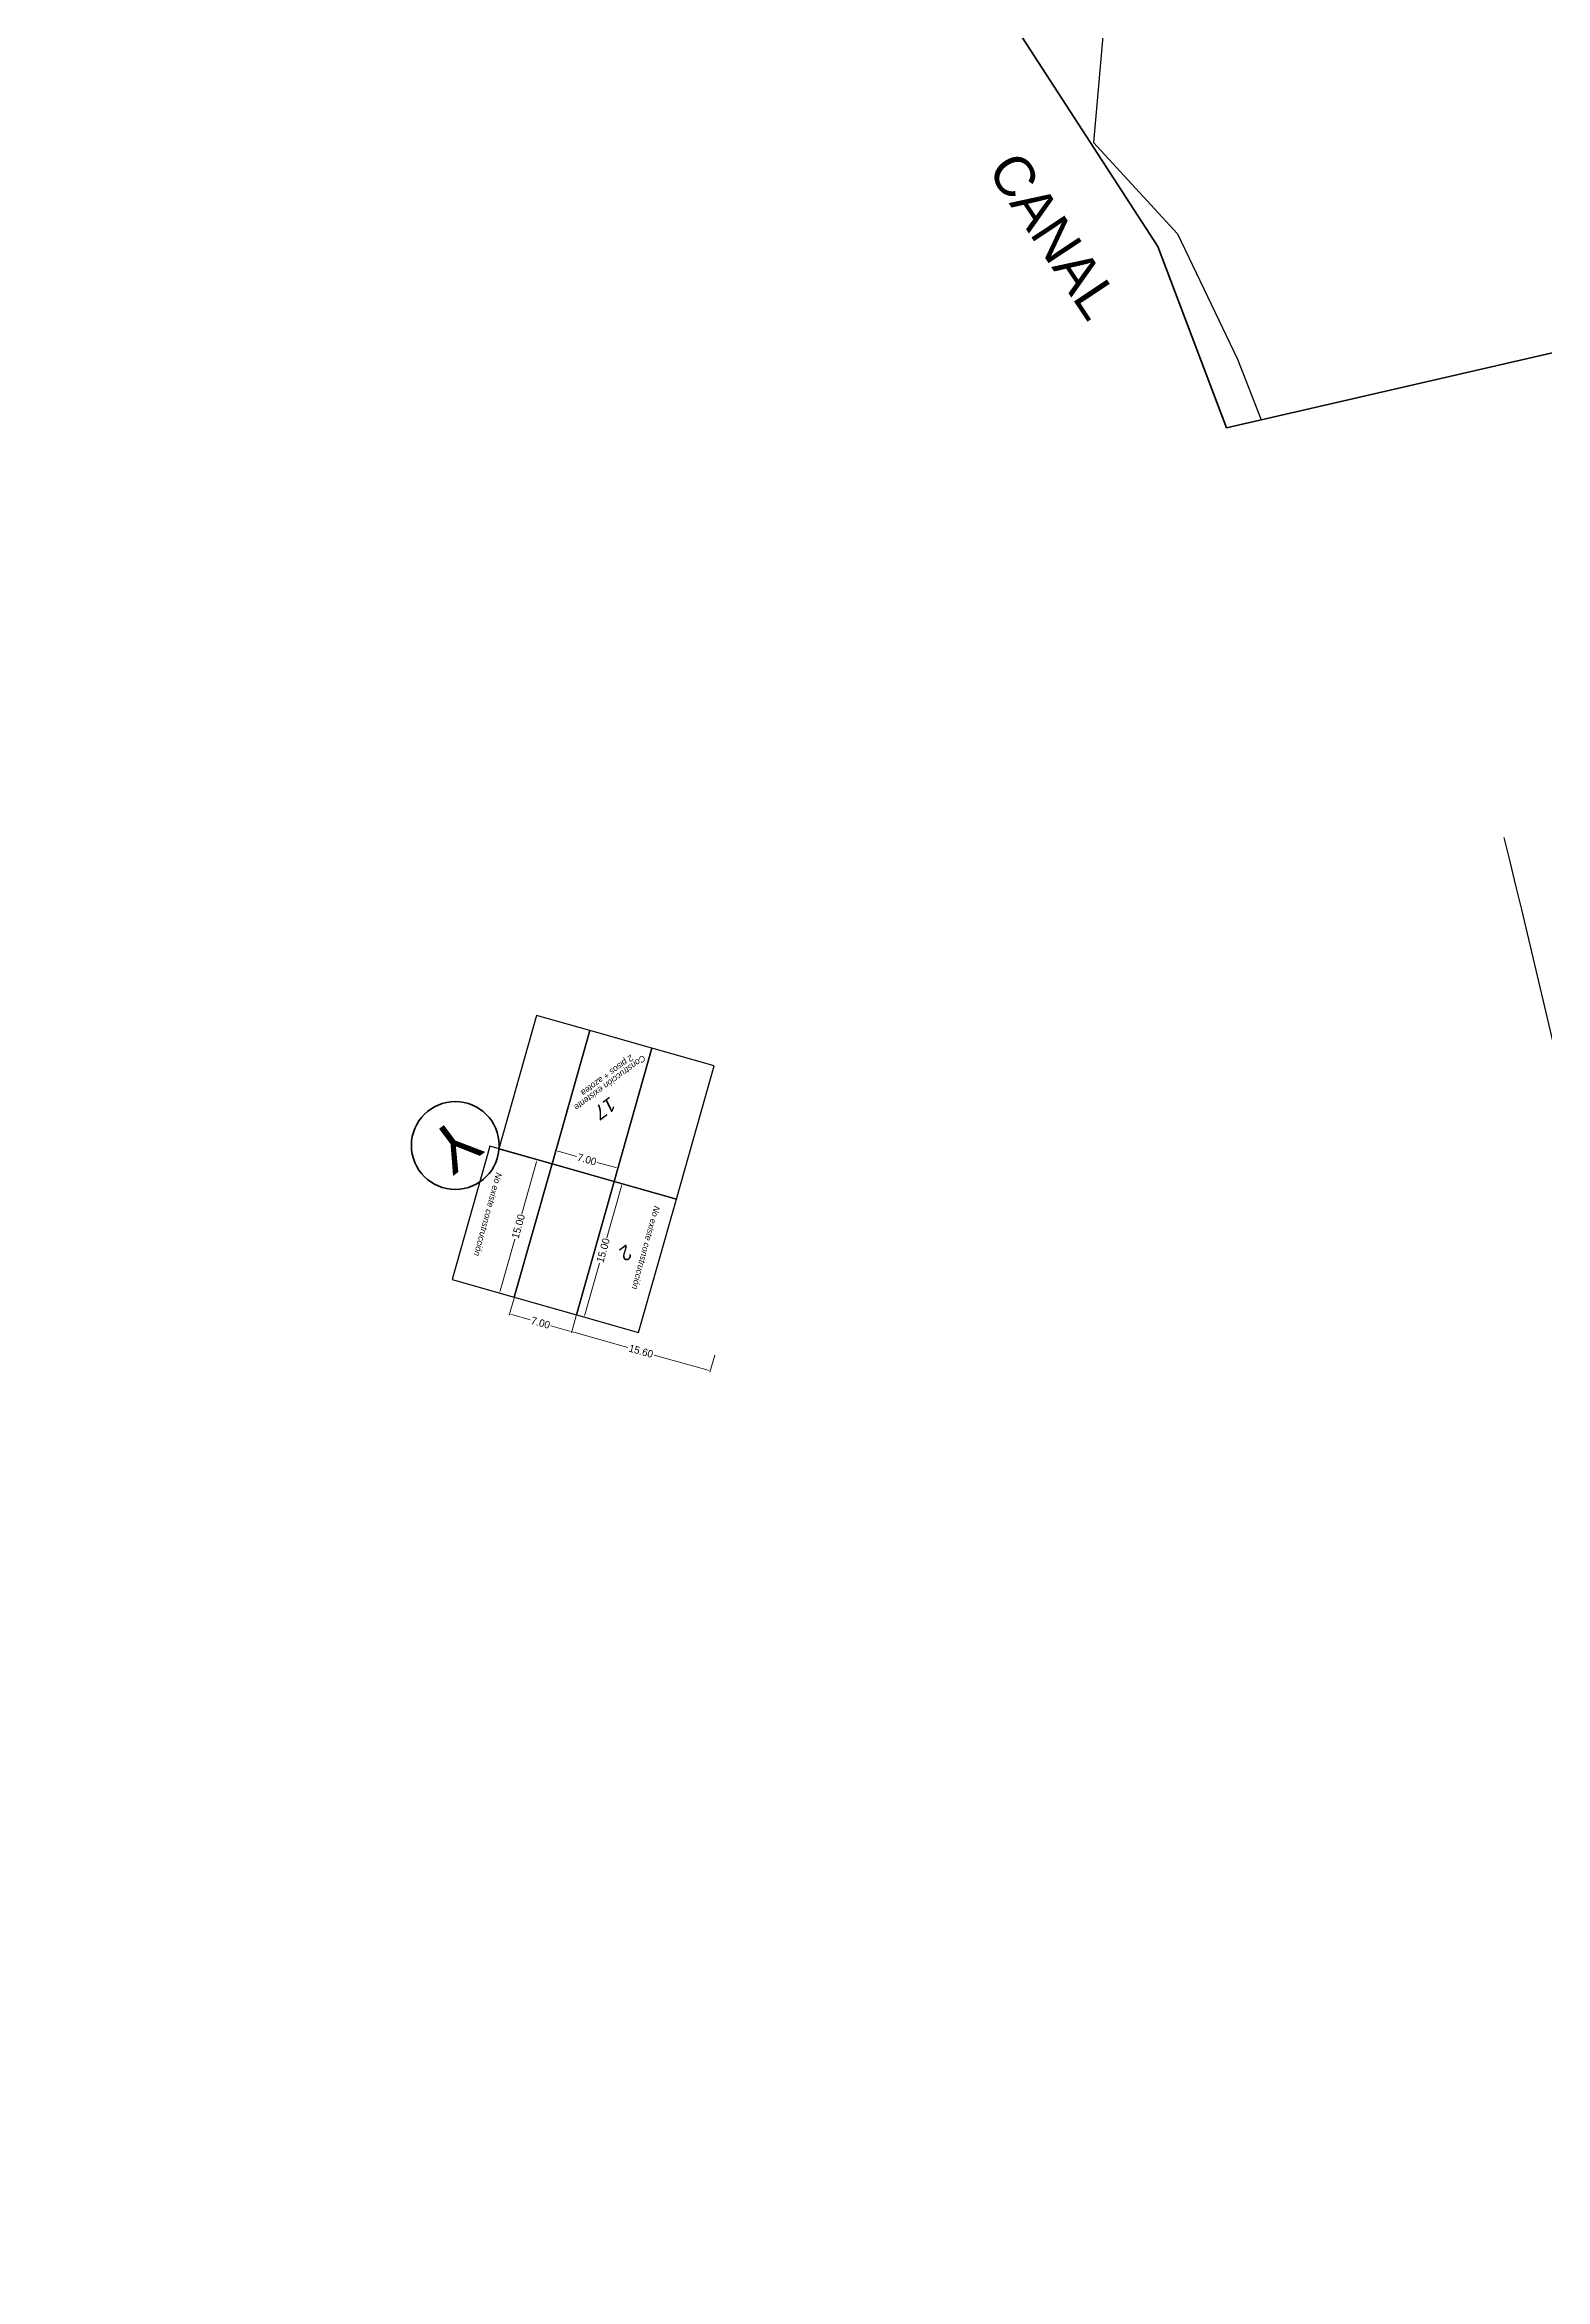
# Model space of a CAD drawing. Header units: millimetres. Extents: x 547073 to 557369, y 9424164 to 9429566.
# Drawn here: x 548374.6 to 548537.2, y 9428675.1 to 9428917 of the extents above; entities that cross this region are included whole.
import ezdxf

# ---------------------------------------------------------------- set-up
doc = ezdxf.new("R2010")
doc.units = ezdxf.units.MM
for name, color, linetype in [('--TEXTO CALLES', 250, 'Continuous'), ('TEXTO MANZANAS', 1, 'Continuous'), ('TEXTO-CATASTRO', 12, 'Continuous'), ('trazado vias 2', 9, 'Continuous')]:
    doc.layers.add(name, color=color, linetype=linetype)
for name, color, linetype, lineweight in [('00 Lotes', 7, 'Continuous', 15), ('POLIGONAL DE LOTES', 142, 'Continuous', 25), ('polilinea lote', 201, 'Continuous', 25), ('trazado manzanas', 6, 'Continuous', 25)]:
    doc.layers.add(name, color=color, linetype=linetype, lineweight=lineweight)
doc.styles.add('KBYOZ', font='micross.ttf')
doc.styles.add('PATTY', font='ariali.ttf')
doc.dimstyles.new('MARCO 1-20', dxfattribs={"dimtxt": 0.25, "dimasz": 0.25, "dimexe": 0.125, "dimexo": 0.1, "dimgap": 0.09, "dimtad": 0, "dimlfac": 0.2, "dimzin": 0, "dimdsep": 46, "dimtxsty": 'Standard', "dimcen": 0.09, "dimclrd": 3, "dimclre": 3, "dimclrt": 7, "dimadec": 0, "dimazin": 0, "dimtfac": 1, "dimtofl": 0, "dimtmove": 2, "dimatfit": 0, "dimfxl": 1, "dimtolj": 1, "dimtzin": 0, "dimlwd": 0, "dimlwe": 0, "dimarcsym": 0})

# ---------------------------------------------------------------- blocks, each defined once
blk = doc.blocks.new('*D172')
at = {"color": 3, "linetype": 'Continuous', "lineweight": 0, "transparency": 16777216}
for p, q in [((548437.09, 9428793.46), (548435.5, 9428787.86)), ((548436.41, 9428793.92), (548437.28, 9428793.67)), ((548433.13, 9428779.51), (548434.72, 9428785.12)), ((548432.31, 9428779.49), (548433.19, 9428779.24))]:
    blk.add_line(p, q, dxfattribs=at)
at = {"color": 3, "lineweight": 70, "transparency": 16777216}
for points in [[(548437.05, 9428793.48), (548437.13, 9428793.45), (548437.16, 9428793.7)], [(548433.09, 9428779.53), (548433.17, 9428779.5), (548433.07, 9428779.27)]]:
    blk.add_solid(points, dxfattribs=at)
at = {"layer": 'Defpoints', "color": 0, "lineweight": 70, "transparency": 16777216}
for p in [(548436.31, 9428793.95), (548432.22, 9428779.51), (548433.07, 9428779.27)]:
    blk.add_point(p, dxfattribs=at)
at = {"color": 7, "transparency": 16777216, "insert": (548435.11, 9428786.49), "char_height": 0.25, "attachment_point": 5, "rotation": 74.1758}
blk.add_mtext('\\A1;{\\H3.2x;15.00}', dxfattribs=at)
blk = doc.blocks.new('*D173')
at = {"color": 3, "linetype": 'Continuous', "lineweight": 0, "transparency": 16777216}
for p, q in [((548429.6, 9428795.95), (548430.01, 9428797.41)), ((548430.22, 9428797.22), (548432.23, 9428796.65)), ((548436.47, 9428795.45), (548434.46, 9428796.02)), ((548436.34, 9428794.04), (548436.75, 9428795.5))]:
    blk.add_line(p, q, dxfattribs=at)
at = {"color": 3, "lineweight": 70, "transparency": 16777216}
for points in [[(548430.23, 9428797.26), (548430.21, 9428797.18), (548429.98, 9428797.29)], [(548436.49, 9428795.49), (548436.46, 9428795.41), (548436.71, 9428795.38)]]:
    blk.add_solid(points, dxfattribs=at)
at = {"layer": 'Defpoints', "color": 0, "lineweight": 70, "transparency": 16777216}
for p in [(548429.57, 9428795.85), (548429.98, 9428797.29), (548436.31, 9428793.95)]:
    blk.add_point(p, dxfattribs=at)
at = {"color": 7, "transparency": 16777216, "insert": (548433.35, 9428796.33), "char_height": 0.25, "attachment_point": 5, "rotation": 344.1764}
blk.add_mtext('\\A1;{\\H3.2x;7.00}', dxfattribs=at)
blk = doc.blocks.new('*D174')
at = {"color": 3, "linetype": 'Continuous', "lineweight": 0, "transparency": 16777216}
for p, q in [((548427.9, 9428796.07), (548426.31, 9428790.46)), ((548429.48, 9428795.88), (548427.85, 9428796.34)), ((548423.95, 9428782.12), (548425.53, 9428787.72)), ((548425.39, 9428781.45), (548423.76, 9428781.91))]:
    blk.add_line(p, q, dxfattribs=at)
at = {"color": 3, "lineweight": 70, "transparency": 16777216}
for points in [[(548427.86, 9428796.08), (548427.94, 9428796.06), (548427.97, 9428796.31)], [(548423.91, 9428782.13), (548423.99, 9428782.11), (548423.88, 9428781.88)]]:
    blk.add_solid(points, dxfattribs=at)
at = {"layer": 'Defpoints', "color": 0, "lineweight": 70, "transparency": 16777216}
for p in [(548429.57, 9428795.85), (548423.88, 9428781.88), (548425.48, 9428781.42)]:
    blk.add_point(p, dxfattribs=at)
at = {"color": 7, "transparency": 16777216, "insert": (548425.92, 9428789.09), "char_height": 0.25, "attachment_point": 5, "rotation": 74.1757}
blk.add_mtext('\\A1;{\\H3.2x;15.00}', dxfattribs=at)
blk = doc.blocks.new('*D175')
at = {"color": 3, "linetype": 'Continuous', "lineweight": 0, "transparency": 16777216}
for p, q in [((548432.19, 9428779.42), (548431.67, 9428777.57)), ((548431.94, 9428777.62), (548437.77, 9428775.97)), ((548446.47, 9428773.51), (548440.64, 9428775.16)), ((548447.2, 9428775.16), (548446.68, 9428773.32))]:
    blk.add_line(p, q, dxfattribs=at)
at = {"color": 3, "lineweight": 70, "transparency": 16777216}
for points in [[(548431.95, 9428777.66), (548431.93, 9428777.58), (548431.7, 9428777.69)], [(548446.48, 9428773.55), (548446.46, 9428773.47), (548446.71, 9428773.44)]]:
    blk.add_solid(points, dxfattribs=at)
at = {"layer": 'Defpoints', "color": 0, "lineweight": 70, "transparency": 16777216}
for p in [(548432.22, 9428779.51), (548447.23, 9428775.26), (548446.71, 9428773.44)]:
    blk.add_point(p, dxfattribs=at)
at = {"color": 7, "transparency": 16777216, "insert": (548439.21, 9428775.57), "char_height": 0.25, "attachment_point": 5, "rotation": 344.1758}
blk.add_mtext('\\A1;{\\H3.2x;15.60}', dxfattribs=at)
blk = doc.blocks.new('*D171')
at = {"color": 3, "linetype": 'Continuous', "lineweight": 0, "transparency": 16777216}
for p, q in [((548425.46, 9428781.33), (548424.93, 9428779.48)), ((548425.21, 9428779.53), (548427.22, 9428778.96)), ((548432.19, 9428779.42), (548431.67, 9428777.57)), ((548431.46, 9428777.76), (548429.45, 9428778.33))]:
    blk.add_line(p, q, dxfattribs=at)
at = {"color": 3, "lineweight": 70, "transparency": 16777216}
for points in [[(548425.22, 9428779.57), (548425.2, 9428779.49), (548424.97, 9428779.6)], [(548431.47, 9428777.8), (548431.45, 9428777.72), (548431.7, 9428777.69)]]:
    blk.add_solid(points, dxfattribs=at)
at = {"layer": 'Defpoints', "color": 0, "lineweight": 70, "transparency": 16777216}
for p in [(548425.48, 9428781.42), (548424.97, 9428779.6), (548432.22, 9428779.51)]:
    blk.add_point(p, dxfattribs=at)
at = {"color": 7, "transparency": 16777216, "insert": (548428.33, 9428778.65), "char_height": 0.25, "attachment_point": 5, "rotation": 344.183}
blk.add_mtext('\\A1;{\\H3.2x;7.00}', dxfattribs=at)

msp = doc.modelspace()

# ---------------------------------------------------------------- linework, layer by layer
at = {"color": 5, "lineweight": 60, "flags": 128}
msp.add_lwpolyline([(548940.989, 9429078.612), (548911.758, 9429088.04), (548461.092, 9429190.968), (548459.22, 9429173.262), (548398.623, 9429112.152), (548381.103, 9429098.217), (548374.612, 9429065.582), (548386.116, 9429038.902), (548405.408, 9429015.31), (548433.887, 9428989.741), (548495.197, 9428895.197), (548502.646, 9428875.565), (548545.929, 9428885.53, 0.0485469), (548567.396, 9428896.737), (548708.451, 9428988.779, -0.1962962), (548881.884, 9429022.221), (548905.304, 9429017.22), (548918.009, 9429014.508), (548926.178, 9429012.764)], format="xyb", close=True, dxfattribs=at)
at = {"layer": '00 Lotes', "color": 1, "lineweight": 70}
msp.add_circle((548419.092, 9428797.851), 4.755, dxfattribs=at)
at = {"layer": 'POLIGONAL DE LOTES', "color": 142}
for points in [[(548423.801, 9428797.49), (548429.574, 9428795.854), (548433.664, 9428810.285), (548427.892, 9428811.922)], [(548429.574, 9428795.854), (548436.309, 9428793.945), (548440.399, 9428808.377), (548433.664, 9428810.285)], [(548443.044, 9428792.036), (548447.134, 9428806.468), (548440.399, 9428808.377), (548436.309, 9428793.945)], [(548418.749, 9428783.331), (548425.484, 9428781.422), (548429.574, 9428795.854), (548422.839, 9428797.763)], [(548425.484, 9428781.422), (548432.218, 9428779.514), (548436.309, 9428793.945), (548429.574, 9428795.854)], [(548432.218, 9428779.514), (548438.953, 9428777.605), (548443.044, 9428792.036), (548436.309, 9428793.945)]]:
    msp.add_lwpolyline(points, close=True, dxfattribs=at)
at = {"layer": 'polilinea lote'}
msp.add_lwpolyline([(548521.842, 9429104.02), (548518.788, 9429089.889), (548504.609, 9429092.951), (548488.238, 9428906.464), (548497.322, 9428896.561), (548503.815, 9428882.996), (548506.398, 9428876.429), (548545.929, 9428885.531, 0.0485469), (548567.396, 9428896.737), (548708.451, 9428988.779, -0.1962962), (548881.884, 9429022.221), (548905.304, 9429017.22), (548906.371, 9429021.918)], format="xyb", close=True, dxfattribs=at)
at = {"layer": 'trazado manzanas'}
msp.add_lwpolyline([(548521.842, 9429104.02), (548518.788, 9429089.889), (548504.609, 9429092.951), (548488.238, 9428906.464), (548497.322, 9428896.561), (548503.815, 9428882.996), (548506.398, 9428876.429), (548545.929, 9428885.531, 0.0485469), (548567.396, 9428896.737), (548708.451, 9428988.779, -0.1962962), (548881.884, 9429022.221), (548905.304, 9429017.22), (548906.371, 9429021.918)], format="xyb", close=True, dxfattribs=at)
at = {"layer": 'trazado vias 2'}
msp.add_lwpolyline([(548556.06, 9427964.851, 0.0616232), (548613.733, 9428173.641, 0.0745777), (548608.311, 9428392.906, -0.028003), (548586.39, 9428521.477, 0.0093748), (548566.487, 9428663.736, 0.0205847), (548532.73, 9428831.183)], format="xyb", dxfattribs=at)

# ---------------------------------------------------------------- texts
at = {"layer": '--TEXTO CALLES', "ltscale": 0.8, "style": 'PATTY'}
for s, rotation, p in [('Construcción existente', 216.39183, (548439.41, 9428807.68)), ('2 pisos + azotea', 216.39183, (548438.074, 9428807.71)), ('No existe construcción', 254.85533, (548423.529, 9428794.97)), ('No existe construcción', 254.85533, (548440.638, 9428791.364))]:
    msp.add_text(s, height=0.66297, rotation=rotation, dxfattribs=at).set_placement(p)
at = {"layer": 'TEXTO MANZANAS', "insert": (548419.092, 9428797.851), "char_height": 5, "width": 24.39488, "attachment_point": 5, "rotation": 216.83802, "style": 'KBYOZ'}
msp.add_mtext('Y', dxfattribs=at)
at = {"layer": 'TEXTO-CATASTRO', "insert": (548483.918, 9428896.364), "char_height": 4.284, "width": 0.000000000252, "attachment_point": 5, "rotation": 303.61466, "style": 'KBYOZ'}
msp.add_mtext('CANAL', dxfattribs=at)
at = {"layer": 'TEXTO-CATASTRO', "color": 5, "char_height": 1.5, "width": 7.45771, "attachment_point": 5, "rotation": 216.83802, "style": 'PATTY'}
for s, insert in [('17', (548435.326, 9428801.87)), ('2', (548437.554, 9428786.198))]:
    msp.add_mtext(s, dxfattribs=dict(at, insert=insert))

# ---------------------------------------------------------------- dimensions: what is measured, and where the dimension line sits
for p1, p2, distance, text, picture, middle in [((548429.574, 9428795.854), (548425.484, 9428781.422), -1.669, '{\\H3.2x;15.00}', '*D174', (548425.923, 9428789.093)), ((548436.309, 9428793.945), (548429.574, 9428795.854), -1.488, '{\\H3.2x;7.00}', '*D173', (548433.347, 9428796.332)), ((548436.309, 9428793.945), (548432.218, 9428779.514), 0.881, '{\\H3.2x;15.00}', '*D172', (548435.111, 9428786.489)), ((548432.218, 9428779.514), (548425.483, 9428781.422), 1.893, '{\\H3.2x;7.00}', '*D171', (548428.335, 9428778.646)), ((548432.218, 9428779.514), (548447.227, 9428775.26), -1.893, '{\\H3.2x;15.60}', '*D175', (548439.207, 9428775.565))]:
    dim = msp.add_aligned_dim(p1=p1, p2=p2, distance=distance, text=text, dimstyle='MARCO 1-20')
    dim.commit()
    dim.dimension.update_dxf_attribs({"geometry": picture, "text_midpoint": middle})

doc.saveas('drawing.dxf')
